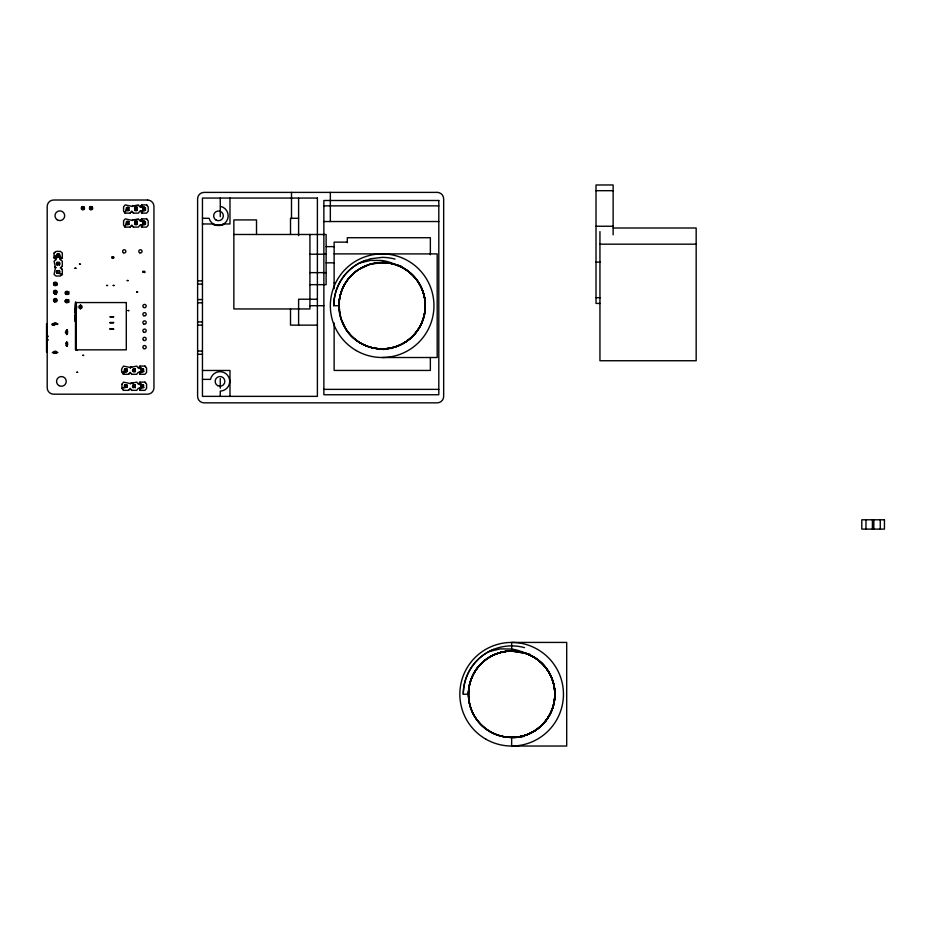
<?xml version="1.0" encoding="UTF-8"?>
<svg xmlns="http://www.w3.org/2000/svg" width="931" height="931" viewBox="0 0 931 931"><rect width="100%" height="100%" fill="white"/><g stroke="black" fill="none" stroke-linecap="round" stroke-linejoin="round"><path stroke-width="1.4" d="M66.555 334.241L67.323 334.252L66.555 334.241L66.555 330.296L67.335 330.272L66.555 330.296L66.555 333.275L67.498 333.275L66.555 331.331L67.498 333.275M112.232 258.096L112.244 256.84L113.512 256.84L113.524 258.294L112.244 258.236L112.244 256.863L113.524 256.863L113.524 258.108M89.958 209.184L90.167 207.089L92.216 206.915L92.216 209.184L89.958 209.184L89.958 206.915M54.626 256.002L54.568 258.341L57.152 254.442L59.223 254.442L60.364 259.749L62.307 261.215L62.307 266.196L60.294 267.814L62.307 269.431L62.307 274.424L60.34 276.018L56.023 276.041L54.079 274.424L55.499 267.814L54.079 261.215L56.023 259.749L57.373 255.594L57.152 254.442L55.057 258.702L54.079 257.968L54.079 252.988L56.046 251.405L60.364 251.37L62.307 252.988L62.307 257.968L60.364 259.435L59.223 256.514L59.223 254.442L59.223 256.514L62.307 257.968M74.957 319.368L75.714 302.063M66.916 334.31L67.207 330.086M80.403 308.952L80.578 304.914M67.369 342.969L66.567 345.948L67.369 342.969L65.682 343.539M74.922 312.351L75.539 302.284L75.469 349.835L77.087 350.487M54.836 293.882L56.128 294.487L56.128 293.393L54.836 293.882L56.128 293.265L55.092 293.87M65.554 291.764L65.554 294.033L67.672 293.859L67.812 291.764L67.812 294.033M65.868 300.317L67.602 300.154C68.172 306.299 63.843 297.28 65.554 302.249L67.812 302.249L67.812 299.991M74.876 321.358L76.749 306.252M83.965 207.648L83.999 208.474M56.349 282.815L56.349 284.886L56.349 282.815L56.349 284.886L54.277 284.886L54.277 282.815L56.349 282.815L57.408 284.944M54.277 284.886L54.277 282.815M54.277 293.114L54.277 291.042L56.349 291.042L56.349 293.114L54.277 293.114L54.277 291.042M53.323 352.093C53.218 353.699 56.291 353.757 56.838 352.488C56.151 349.09 49.308 353.629 56.558 352.616L56.523 351.65L56.558 352.616M66.473 299.991L66.823 300.026M92.216 207.846L92.216 208.265M56.395 258.457L57.152 254.442L57.152 256.514L55.057 258.702M55.429 268.314L55.767 267.465L54.731 266.685L55.767 267.465M132.761 369.805L132.458 370.678M132.761 385.841L132.458 386.714M126.651 210.057L128.722 210.057L126.651 210.057L128.722 210.057L128.722 207.985L126.651 207.985L125.185 213.129L130.177 213.129L131.795 211.116L133.412 213.129L138.405 213.129L139.859 211.186L145.166 210.057L145.166 207.985L141.268 205.39M126.651 224.034L128.722 224.034L126.651 224.034L128.722 224.034L128.722 221.962L126.651 221.962L125.185 227.106L130.177 227.106L131.795 225.093L133.412 227.106L138.405 227.106L139.859 225.162L145.166 224.034L145.166 221.962L141.268 219.367M141.64 213.129L143.095 210.057L141.64 204.901L146.621 204.901L148.204 206.868L148.238 211.186L146.621 213.129L141.64 213.129L141.151 212.477M141.64 227.106L143.095 224.034L141.64 218.89L146.621 218.89L148.204 220.845L148.238 225.162L146.621 227.106L141.64 227.106L141.151 226.466M122.822 373.343L123.544 374.309L124.998 369.165L127.07 369.165L127.07 371.236C120.949 374.274 120.029 370.131 123.544 366.092L130.154 367.501L136.752 366.092L138.207 368.036L143.525 369.165L143.525 371.236L138.207 372.365L136.752 374.309L131.771 374.309L130.154 372.295L128.536 374.309L123.544 374.309L121.949 372.353M139.987 374.309L141.454 371.236L139.987 366.092L144.98 366.092L146.563 368.048L146.598 372.365L144.98 374.309L139.987 374.309L139.51 373.668M139.987 390.345L141.454 387.273L139.987 382.129L144.98 382.129L146.563 384.084L146.598 388.402L144.98 390.345L139.987 390.345L139.51 389.705M66.334 299.991L67.102 299.991M66.625 330.168L66.59 331.122M124.463 212.152L125.185 213.129L123.59 211.162L123.567 206.845L125.185 204.901L131.795 206.321L138.405 204.901L139.859 206.845L145.166 207.985L140.907 205.879L141.64 204.901M124.463 226.14L125.185 227.106L123.59 225.151L123.567 220.822L125.185 218.89L131.795 220.298L138.405 218.89L139.859 220.822L145.166 221.962L140.907 219.856L141.64 218.89M130.177 213.129L130.771 212.338M130.177 227.106L130.771 226.314M130.503 367.78L131.283 366.733L130.503 367.78L129.653 367.431M128.536 374.309L129.13 373.517M122.089 384.072L123.544 382.129L130.154 383.537L136.752 382.129L138.207 384.072L143.525 385.201L143.525 387.273L138.207 388.402L136.752 390.345L131.771 390.345L130.154 388.332L128.536 390.345L123.544 390.345L121.949 388.39L121.961 384.084M139.51 368.408L143.525 369.165L141.454 369.165L139.266 367.058L139.987 366.092M128.536 390.345L129.13 389.554M139.51 384.445L143.525 385.201L141.454 385.201L139.266 383.095L139.987 382.129M66.555 333.275L67.3 332.297M67.3 343.958L66.555 344.924L67.498 344.924L66.555 342.98L67.498 344.924M48.377 336.161L46.55 338.093L48.377 340.083M83.674 207.241L83.825 208.963L81.905 209.033L81.94 207.089L83.999 206.915L83.813 208.951M121.926 388.402L126.034 387.052M66.683 346.111L66.322 345.529L67.404 344.703L66.857 342.096M54.079 252.988L54.731 252.499M61.574 266.743L62.307 266.196M61.33 275.145L62.307 274.424L57.152 272.969L57.152 270.886L59.223 270.886L59.223 272.969M67.404 329.842L66.322 330.645L67.3 331.296L66.613 333.484L65.857 332.763L67.369 332.006L65.286 332.483M132.924 205.553L132.144 206.589M132.924 219.53L132.144 220.577M392.545 348.299L382.408 348.881A43.245 43.21 -89.6 0 1 346.123 329.469L340.839 318.239L338.977 305.705A43.245 43.21 0.7 0 1 358.388 269.676L369.619 264.404L382.152 262.542M359.354 263.066L370.398 258.806L382.152 257.363A48.412 48.377 32.3 0 1 395.047 259.109M66.532 291.764L67.812 291.764L65.868 292.09M222.893 224.511L221.613 225.058M65.81 343.492L67.404 344.703M66.555 334.625L67.323 334.252M54.079 257.968L59.223 256.514M141.151 210.813L145.166 210.057L143.095 210.057M141.151 224.79L145.166 224.034L143.095 224.034M139.51 371.993L143.525 371.236L141.454 371.236M139.51 388.029L143.525 387.273L141.454 387.273M74.527 312.083L75.655 311.769L75.655 315.97L74.527 315.644M387.366 348.648L387.948 348.485A43.245 43.21 -88.6 0 0 425.211 302.796A43.245 43.21 -88.6 0 0 382.152 262.461M386.784 348.799L383.223 349.567M126.034 371.015L124.998 371.236L127.07 371.236M514.063 737.841L518.974 737.003M124.998 387.273L127.07 387.273L127.07 385.201L124.998 385.201L124.998 387.273L127.07 387.273M396.129 264.765L395.489 264.648A43.245 43.21 -71.4 0 1 398.666 265.824A43.245 43.21 -66.2 0 1 387.948 348.531L386.377 348.671A43.245 43.21 84.4 0 1 338.989 305.705L333.798 305.705A48.354 48.354 0 0 1 359.238 263.136L370.491 260.389L381.873 260.482A43.664 43.664 0 0 1 395.489 264.648A43.245 43.21 -68.2 0 1 398.666 265.824A43.245 43.21 -33.9 0 1 415.459 333.17A43.245 43.21 -33.9 0 1 346.041 329.516M522.861 736.735L521.244 736.887M511.654 737.399L517.45 737.003L511.654 737.399A43.245 43.21 -1.5 0 1 468.468 694.235A43.245 43.21 -72.9 0 1 509.816 651.083A43.245 43.21 -72.9 0 1 554.725 690.441A43.245 43.21 -72.9 0 1 517.461 737.143A43.245 43.21 82.1 0 0 528.191 654.295A43.245 43.21 -71.4 0 0 524.991 653.178L511.654 651.06A43.245 43.21 1.4 0 0 468.456 694.235A43.245 43.21 88.5 0 1 511.561 650.967A43.245 43.21 -88.6 0 1 554.713 691.314A43.245 43.21 -88.6 0 1 517.461 737.073A43.245 43.21 -66.2 0 0 528.203 654.284A43.245 43.21 -68.2 0 0 524.991 653.178L511.654 651.06L511.654 642.425L566.7 642.425L566.7 746.034L511.654 746.034L511.654 737.399A43.245 43.21 -88.6 0 1 468.502 694.223L463.301 694.235A48.354 48.354 0 0 1 488.74 651.653M57.862 324.058L52.252 324.616L54.917 324.57M142.769 272.259L144.736 272.166M90.132 209.033L92.041 208.951M52.101 324.803L54.882 324.721M112.232 257.608L113.524 257.608M596.015 190.692L613.133 190.692M134.797 205.879L137.683 205.879M323.872 205.867L438.804 205.867M202.458 218.296L209.091 218.296A9.717 9.717 0 0 0 219.541 225.511A9.717 9.717 0 0 0 228.2 216.213A9.717 9.717 0 0 0 220.263 206.298L220.263 198.059M298.607 218.296L290.507 218.296L290.507 234.484M134.797 219.856L137.683 219.856M323.872 221.531L438.804 221.531M202.458 223.964L213.141 223.964M223.847 223.964L229.98 223.964L229.98 198.059M596.015 226.245L613.133 226.245M613.18 228.002L696.167 228.002L696.167 360.739L599.948 360.739L599.948 231.61M233.856 234.484L326.129 234.484L326.129 284.665L309.93 284.665M347.321 242.13L334.124 242.13L334.124 288.773M599.948 244.178L696.167 244.178M326.129 246.634L334.217 246.634M334.124 253.884L437.186 253.907L437.186 357.516L382.152 357.516M309.93 254.221L326.129 254.221M596.015 262.135L600.297 262.135M326.129 262.821L334.217 262.821M142.769 271.317L144.736 271.317L144.736 272.655M309.93 272.632L326.129 272.632M197.605 280.859L202.458 280.859M334.124 283.001L334.951 283.001M197.605 284.095L202.458 284.095M596.015 297.699L600.297 297.699M317.39 299.235L298.607 299.235L298.607 325.14M197.605 299.584L202.458 299.584M197.605 302.819L202.458 302.819M600.297 303.425L596.015 303.425L596.015 184.99L613.133 184.966L613.133 234.856M309.79 305.705L323.872 305.705M109.905 316.68L113.791 316.68M110.335 317.203L113.373 317.203M197.605 321.893L202.458 321.893M109.905 322.463L113.791 322.463M109.905 322.987L113.373 322.987M57.28 323.639L56.523 323.639C49.89 327.386 55.197 319.24 57.222 324.616M197.605 325.14L202.458 325.14M317.39 325.14L290.507 325.14L290.507 308.952M109.905 328.713L113.21 328.713M109.905 329.19L113.838 329.19M197.605 351.034L202.458 351.034M52.299 352.616L57.885 352.616M197.605 354.269L202.458 354.269M131.038 367.058L131.76 367.058M202.458 370.468L229.98 370.468L229.98 396.362M202.458 379.371L210.499 379.371A9.717 9.717 0 0 1 221.264 371.748A9.717 9.717 0 0 1 229.701 381.873A9.717 9.717 0 0 1 220.263 391.09L220.263 396.362M133.156 383.095L131.283 382.769L130.503 383.816M323.872 389.367L438.804 389.367M112.244 257.421L113.524 257.433M65.717 302.04L67.672 302.075M52.101 323.872L57.652 324.035M523.164 652.619A43.245 43.21 -77.3 0 0 520.08 651.886A43.245 43.21 -78.2 0 1 523.164 652.619A43.245 43.21 -74 0 1 524.991 653.178L527.318 653.632M396.757 264.881L398.864 265.358M215.375 225.058L214.095 224.511M141.151 207.229L145.166 207.985L143.095 207.985L140.907 205.879M141.151 221.206L145.166 221.962L143.095 221.962L140.907 219.856M139.266 367.058L141.396 368.117M139.266 383.095L141.396 384.154M66.322 345.529L67.3 346.192M61.504 268.838L62.307 269.431M146.621 204.901L147.11 205.553M146.621 218.89L147.11 219.53M132.865 212.396L133.412 213.129M132.865 226.384L133.412 227.106M144.98 366.092L145.469 366.733M144.98 382.129L145.469 382.769M131.224 373.587L131.771 374.309M131.224 389.624L131.771 390.345M122.822 389.379L123.544 390.345M91.901 207.241L92.053 208.963M65.717 300.201L65.775 302.075M880.26 519.789L880.26 529.111M873.837 519.789L873.837 529.111M872.405 519.789L872.405 529.111M865.97 519.789L865.97 529.111M430.355 254.722L430.355 237.719L347.321 237.719L347.321 242.665M430.355 357.492L430.355 370.445L334.124 370.445L334.124 322.952M330.342 192.391L330.342 221.531M309.93 234.484L309.93 308.952L233.856 308.952L233.856 219.914L256.514 219.914L256.514 234.484M298.607 198.059L298.607 235.601M291.496 192.391L291.496 218.541M220.263 206.985L220.263 216.655M220.263 378.58L220.263 388.25M81.73 206.915L81.73 209.184M68.847 291.531L68.847 294.266M68.847 299.747L68.847 302.494M66.555 342.014L66.555 345.96M55.709 293.579L55.709 294.161M46.55 323.697L46.55 352.127M214.281 224.278A7.017 4.387 18.8 0 1 213.432 223.801M221.497 224.732A9.38 8.6 6.9 0 1 215.538 224.627M224.01 224.185A7.017 4.958 -16.1 0 1 223.079 224.743M223.556 223.801A7.017 4.387 -18.8 0 1 222.718 224.278M221.462 224.627A9.38 8.6 -6.9 0 1 215.492 224.732M213.909 224.743A7.017 4.958 16.1 0 1 212.978 224.185M145.702 223.836A1.781 1.781 0 0 1 142.618 223.94M142.618 222.055A1.781 1.781 0 0 1 145.702 222.16M145.702 209.847A1.781 1.781 0 0 1 142.618 209.964M142.618 208.067A1.781 1.781 0 0 1 145.702 208.183M143.851 387.377A1.781 1.781 0 0 1 143.374 387.773M141.931 387.936A1.781 1.781 0 0 1 140.814 386.842M140.744 385.865A1.781 1.781 0 0 1 141.931 384.538M143.851 371.341A1.781 1.781 0 0 1 142.92 371.923M142.059 371.923A1.781 1.781 0 0 1 140.918 371.038M137.346 210.069A1.781 1.781 0 0 1 134.541 210.162M134.541 207.869A1.781 1.781 0 0 1 137.346 207.974M137.346 224.045A1.781 1.781 0 0 1 134.541 224.138M134.541 221.857A1.781 1.781 0 0 1 137.346 221.95M135.449 387.564A1.781 1.781 0 0 1 135.146 387.773M133.366 387.773A1.781 1.781 0 0 1 132.691 387.075M132.691 385.399A1.781 1.781 0 0 1 132.982 385.003M135.449 371.527A1.781 1.781 0 0 1 134.692 371.923M133.831 371.923A1.781 1.781 0 0 1 132.691 371.038M128.967 210.255A1.781 1.781 0 0 1 126.174 209.964M126.174 208.067A1.781 1.781 0 0 1 128.967 207.776M128.967 224.231A1.781 1.781 0 0 1 126.174 223.94M126.174 222.055A1.781 1.781 0 0 1 128.967 221.764M127.035 371.678A1.781 1.781 0 0 1 126.465 371.923M125.604 371.923A1.781 1.781 0 0 1 124.3 370.573M124.3 369.828A1.781 1.781 0 0 1 124.603 369.153M125.15 387.773A1.781 1.781 0 0 1 124.3 386.609M124.3 385.865A1.781 1.781 0 0 1 124.754 385.003M59.188 270.456A1.781 1.781 0 0 1 59.386 273.249M57 273.249A1.781 1.781 0 0 1 57.198 270.456M58.862 262.053A1.781 1.781 0 0 1 59.561 264.846M56.826 264.846A1.781 1.781 0 0 1 57.524 262.053M400.458 265.754A45.177 45.177 0 0 1 400.993 265.917M395.803 264.718A43.245 43.21 -72.5 0 0 338.977 305.705A43.245 43.21 56.1 0 1 358.377 269.664M333.752 305.705A48.412 48.377 -19 0 1 365.871 260.203M387.948 348.543A43.245 43.21 82.1 0 0 398.689 265.777A43.245 43.21 -89.6 0 0 381.885 262.542M525.003 653.166A43.629 43.629 0 0 0 511.654 649.058L500.284 648.872L488.868 651.607A48.412 48.377 -89.8 0 1 511.654 645.881A48.412 48.377 32.3 0 1 524.549 647.639M528.913 653.969A45.177 45.177 0 0 1 529.972 654.272M511.654 651.037A43.245 43.21 88.5 0 0 468.491 694.235A43.245 43.21 84.4 0 0 515.89 737.224M528.203 654.284A43.245 43.21 88.5 0 1 511.654 737.457M463.289 694.235A48.412 48.377 -19 0 1 493.709 649.361M74.969 268.198L75.958 268.256L74.969 268.198M79.496 264.078L80.473 264.183L79.496 264.043M77.599 372.26L76.61 372.295L77.599 372.295M127.244 280.534L128.222 280.627L127.256 280.464M128.013 310.547L129.002 310.617L128.013 310.512M66.334 331.355C66.578 338.279 69.162 328.259 66.334 331.308M66.334 343.015C66.695 349.963 69.057 339.745 66.334 342.969M82.778 355.363L83.767 355.433L82.789 355.328M106.681 285.456L107.67 285.526L106.681 285.433M112.383 257.142L113.373 257.212L112.383 257.142M113.21 285.456L114.199 285.526L113.21 285.433M136.648 292.043L137.637 292.113L136.648 292.043M143.223 271.759L144.212 271.864L143.234 271.689M54.498 300.189L54.277 301.33L56.349 301.33L56.349 299.258L54.277 299.258L54.277 301.33L54.277 299.258L54.498 300.294M56.349 291.042L56.349 293.114L56.349 291.042M56.349 299.258L56.349 301.33L56.349 299.258M57.373 263.706L57.152 264.741L59.223 264.741L59.223 262.67L57.152 262.67L57.152 264.741L57.152 262.67L57.373 263.706M59.223 262.67L59.223 264.741L59.223 262.67M57.373 271.922L57.152 272.969L57.152 270.886L57.373 271.922M128.722 207.985L126.651 207.985L128.722 207.985M136.938 207.985L134.867 207.985L134.867 210.057L136.938 210.057L136.938 207.985L134.867 207.985L136.938 207.985M135.903 209.836L134.867 210.057L136.938 210.057L135.903 209.836M128.722 221.962L126.651 221.962L128.722 221.962M136.938 221.962L134.867 221.962L134.867 224.034L136.938 224.034L136.938 221.962L134.867 221.962L136.938 221.962M135.903 223.812L134.867 224.034L136.938 224.034L135.903 223.812M127.07 369.165L124.998 369.165L127.07 369.165M135.298 369.165L133.226 369.165L133.226 371.236L135.298 371.236L135.298 369.165L133.226 369.165L135.298 369.165M134.262 371.015L133.226 371.236L135.298 371.236L134.262 371.015M127.07 385.201L124.998 385.201L127.07 385.201M135.298 385.201L133.226 385.201L133.226 387.273L135.298 387.273L135.298 385.201L133.226 385.201L135.298 385.201M134.262 387.052L133.226 387.273L135.298 387.273L134.262 387.052M437.186 192.391L204.075 192.391A6.47 6.47 0 0 0 197.605 198.862L197.605 396.362A6.47 6.47 0 0 0 204.075 402.844L437.186 402.844A6.47 6.47 0 0 0 443.668 396.362L443.668 198.862A6.47 6.47 0 0 0 437.186 192.391M317.39 198.059L202.458 198.059L202.458 396.362L317.39 396.362L317.39 198.059M147.529 200.014L53.626 200.014A6.436 6.436 0 0 0 47.202 206.449L47.202 387.75A6.436 6.436 0 0 0 53.626 394.185L147.529 394.185A6.436 6.436 0 0 0 153.952 387.75L153.952 206.449A6.436 6.436 0 0 0 147.529 200.014M438.804 200.491L323.872 200.491L323.872 394.744L438.804 394.744L438.804 200.491M126.302 302.563L76.121 302.563L76.121 349.835L126.302 349.835L126.302 302.563M884.45 519.789L861.792 519.789L861.792 529.111L884.45 529.111L884.45 519.789M216.062 220.053A4.853 4.853 0 0 0 223.347 215.852A4.853 4.853 0 0 0 216.062 211.651A4.853 4.853 0 0 0 216.062 220.053M217.575 385.585A4.853 4.853 0 0 0 224.86 381.373A4.853 4.853 0 0 0 217.575 377.171A4.853 4.853 0 0 0 217.575 385.585M143.618 348.543A1.653 1.653 0 0 0 146.19 347.286A1.653 1.653 0 0 0 143.816 345.692A1.653 1.653 0 0 0 143.618 348.543M143.711 307.486A1.653 1.653 0 0 0 146.19 306.055A1.653 1.653 0 0 0 143.711 304.623A1.653 1.653 0 0 0 143.711 307.486M143.711 315.714A1.653 1.653 0 0 0 146.19 314.282A1.653 1.653 0 0 0 143.711 312.851A1.653 1.653 0 0 0 143.711 315.714M143.711 323.93A1.653 1.653 0 0 0 146.19 322.498A1.653 1.653 0 0 0 143.711 321.079A1.653 1.653 0 0 0 143.711 323.93M143.618 332.099A1.653 1.653 0 0 0 146.19 330.842A1.653 1.653 0 0 0 143.816 329.248A1.653 1.653 0 0 0 143.618 332.099M143.711 340.385A1.653 1.653 0 0 0 146.19 338.954A1.653 1.653 0 0 0 143.711 337.522A1.653 1.653 0 0 0 143.711 340.385M139.615 252.767A1.618 1.618 0 0 0 142.047 251.37A1.618 1.618 0 0 0 139.615 249.962A1.618 1.618 0 0 0 139.615 252.767M123.427 252.767A1.618 1.618 0 0 0 125.86 251.37A1.618 1.618 0 0 0 123.427 249.962A1.618 1.618 0 0 0 123.427 252.767M90.179 209.533A1.618 1.618 0 0 0 92.704 208.311A1.618 1.618 0 0 0 90.377 206.74A1.618 1.618 0 0 0 90.179 209.533M81.963 209.533A1.618 1.618 0 0 0 84.477 208.311A1.618 1.618 0 0 0 82.149 206.74A1.618 1.618 0 0 0 81.963 209.533M66.02 302.528A1.618 1.618 0 0 0 68.452 301.12A1.618 1.618 0 0 0 66.02 299.724A1.618 1.618 0 0 0 66.02 302.528M66.02 294.301A1.618 1.618 0 0 0 68.452 292.893A1.618 1.618 0 0 0 66.02 291.496A1.618 1.618 0 0 0 66.02 294.301M58.967 385.609A4.853 4.853 0 0 0 66.252 381.396A4.853 4.853 0 0 0 58.967 377.195A4.853 4.853 0 0 0 58.967 385.609M57.128 219.763A4.853 4.853 0 0 0 64.693 216.073A4.853 4.853 0 0 0 57.71 211.372A4.853 4.853 0 0 0 57.128 219.763M57.198 256.956A1.781 1.781 0 0 0 59.968 255.606A1.781 1.781 0 0 0 57.408 253.884A1.781 1.781 0 0 0 57.198 256.956M54.429 301.842A1.781 1.781 0 0 0 57.094 300.294A1.781 1.781 0 0 0 54.429 298.758A1.781 1.781 0 0 0 54.429 301.842M54.429 285.398A1.781 1.781 0 0 0 57.094 283.85A1.781 1.781 0 0 0 54.429 282.314A1.781 1.781 0 0 0 54.429 285.398M54.429 293.614A1.781 1.781 0 0 0 57.094 292.078A1.781 1.781 0 0 0 54.429 290.53A1.781 1.781 0 0 0 54.429 293.614M79.682 308.336A1.618 1.618 0 0 0 82.114 306.939A1.618 1.618 0 0 0 79.682 305.543A1.618 1.618 0 0 0 79.682 308.336M356.247 350.568A51.799 51.799 0 0 0 433.951 305.705A51.799 51.799 0 0 0 356.247 260.843A51.799 51.799 0 0 0 356.247 350.568M360.134 342.841A43.163 43.163 0 0 0 425.316 306.206A43.163 43.163 0 0 0 360.995 268.081A43.163 43.163 0 0 0 360.134 342.841M485.749 739.098A51.799 51.799 0 0 0 563.453 694.235A51.799 51.799 0 0 0 485.749 649.373A51.799 51.799 0 0 0 485.749 739.098M489.636 731.359A43.163 43.163 0 0 0 554.818 694.735A43.163 43.163 0 0 0 490.509 656.599A43.163 43.163 0 0 0 489.636 731.359"/></g></svg>
